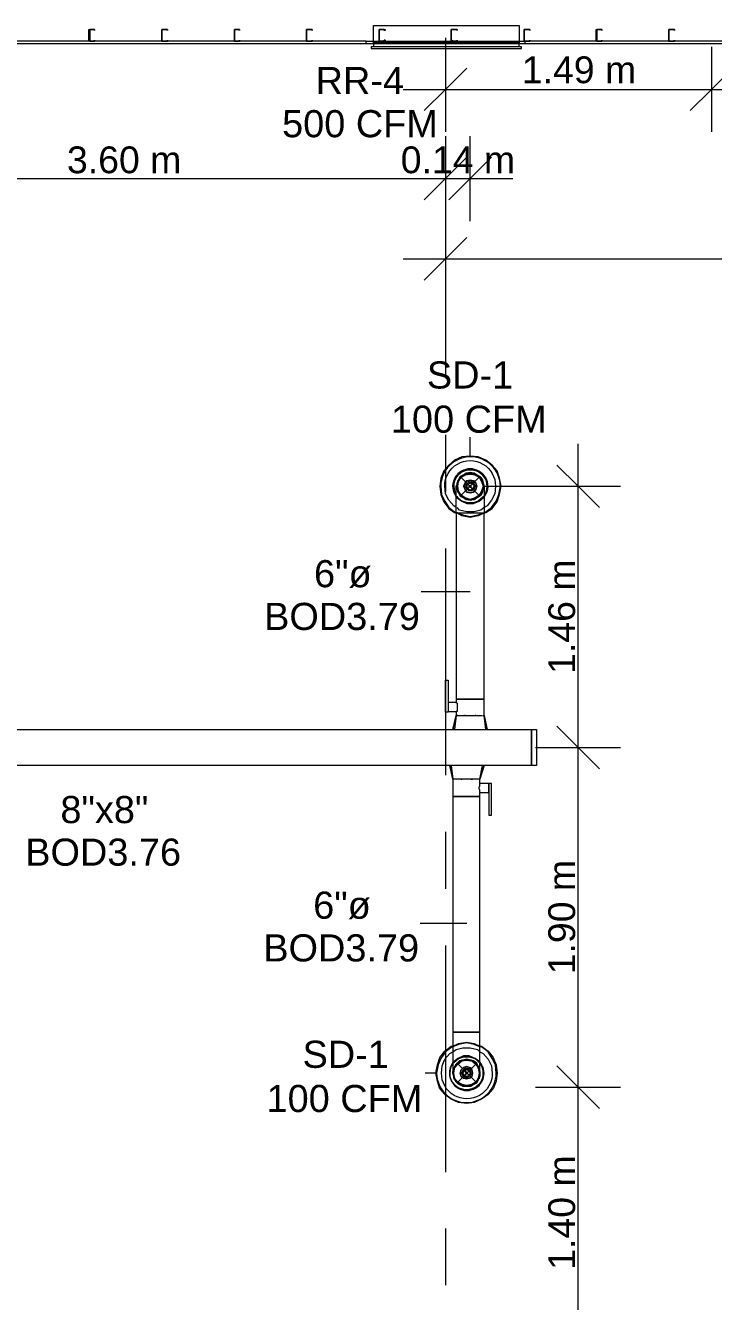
# Model space of a CAD drawing. Header units: metres. Extents: x -2 to 237, y -8 to 52.
# Drawn here: x 12.19 to 16.05, y 14.82 to 21.97 of the extents above; entities that cross this region are included whole.
import ezdxf

# ---------------------------------------------------------------- set-up
doc = ezdxf.new("R2010")
doc.units = ezdxf.units.M
doc.layers.add('HVAC - Ductos', color=5, linetype='Continuous', lineweight=0)
doc.layers.add('PDF2_Text', color=7, linetype='Continuous', lineweight=0)
doc.layers.add('PDF2_Geometry', color=7, linetype='Continuous', lineweight=0, true_color=0xaaaaaa)
doc.styles.add('PDF Helvetica', font='')
doc.styles.get('PDF Helvetica').set_extended_font_data('Helvetica')

msp = doc.modelspace()

# ---------------------------------------------------------------- linework, layer by layer
at = {"layer": 'HVAC - Ductos', "lineweight": 0}
for points in [[(14.9756, 21.846), (14.9619, 21.846), (14.9619, 21.869), (14.1455, 21.869), (14.1455, 21.9653), (14.9619, 21.9653), (14.9619, 21.869), (14.1455, 21.869), (14.1455, 21.846), (14.1364, 21.846)], [(14.1547, 21.8368), (14.9527, 21.8368)], [(14.5491, 21.846), (14.5491, 21.6076), (14.5491, 21.3691)], [(16.0396, 21.846), (16.0396, 21.6076), (16.0396, 21.3691)], [(14.6683, 21.7268), (14.5491, 21.6076), (14.4298, 21.4883)], [(16.1589, 21.7268), (16.0396, 21.6076), (15.9204, 21.4883)], [(14.3106, 21.6076), (16.2781, 21.6076)], [(14.5491, 21.3461), (14.5491, 21.1076), (14.5491, 20.8692)], [(14.6867, 20.8692), (14.6867, 21.1076), (14.6867, 21.3461)], [(14.6683, 21.2269), (14.5491, 21.1076), (14.4298, 20.9884)], [(14.8059, 21.2269), (14.6867, 21.1076), (14.5675, 20.9884)], [(5.6334, 21.1076), (10.9443, 21.1076), (14.5491, 21.1076), (14.9252, 21.1076)], [(14.5491, 20.8966), (14.5491, 20.6582), (14.5491, 20.4197)], [(14.6683, 20.7775), (14.5491, 20.6582), (14.4298, 20.539)], [(14.3106, 20.6582), (21.3092, 20.6582), (23.7537, 20.6582), (25.3406, 20.6582), (26.1294, 20.6582)], [(14.6867, 19.5529), (14.6867, 19.6584)], [(15.292, 14.375), (15.292, 16.0169), (15.292, 17.9202), (15.292, 19.6217)], [(14.76, 18.099), (14.7646, 18.099), (14.7646, 18.1907), (14.76, 18.1907), (14.7555, 18.1907), (14.7417, 18.1907), (14.7234, 18.1907), (14.705, 18.1907), (14.6867, 18.1907), (14.6683, 18.1907), (14.65, 18.1907), (14.6316, 18.1907), (14.6224, 18.1907), (14.6133, 18.1907), (14.6087, 18.1907), (14.6133, 18.1907), (14.6224, 18.1907), (14.6316, 18.1907), (14.65, 18.1907), (14.6683, 18.1907), (14.6867, 18.1907), (14.705, 18.1907), (14.7234, 18.1907), (14.7417, 18.1907), (14.7555, 18.1907), (14.76, 18.1907), (14.7646, 18.1907), (14.7646, 19.2319), (14.7738, 19.2365), (14.8105, 19.2594), (14.838, 19.296), (14.8518, 19.3374), (14.8609, 19.3832), (14.8518, 19.4291), (14.838, 19.4703), (14.8105, 19.5025), (14.7738, 19.5299), (14.7326, 19.5483), (14.6867, 19.5529), (14.6408, 19.5483), (14.5995, 19.5299), (14.5675, 19.5025), (14.5399, 19.4703), (14.5215, 19.4291), (14.5169, 19.3832), (14.5215, 19.3374), (14.5399, 19.296), (14.5675, 19.2594), (14.5995, 19.2365), (14.6087, 19.2319), (14.6087, 18.1907), (14.6087, 18.1724), (14.5629, 18.1724), (14.5629, 18.1678), (14.5629, 18.1633), (14.5629, 18.1587), (14.5629, 18.1541), (14.5629, 18.1449), (14.5629, 18.1403), (14.5629, 18.1312), (14.5629, 18.1266), (14.5629, 18.122), (14.6087, 18.122), (14.6087, 18.099), (14.6133, 18.099), (14.6179, 18.099), (14.6224, 18.099), (14.6316, 18.099), (14.65, 18.099), (14.6683, 18.099), (14.6867, 18.099), (14.705, 18.099), (14.7234, 18.099), (14.7417, 18.099), (14.7555, 18.099)], [(14.76, 19.3557), (14.7555, 19.3557), (14.7555, 19.3511), (14.7372, 19.3328), (14.7234, 19.319), (14.705, 19.3098), (14.6867, 19.3098), (14.6683, 19.3098), (14.65, 19.319), (14.6362, 19.3328), (14.6224, 19.3465), (14.6179, 19.3648), (14.6133, 19.3832), (14.6087, 19.3832), (14.6133, 19.3832), (14.6179, 19.4016), (14.6224, 19.4199), (14.6362, 19.4337), (14.65, 19.4474), (14.6683, 19.452), (14.6867, 19.4565), (14.705, 19.452), (14.7234, 19.4474), (14.7372, 19.4337), (14.7509, 19.4199), (14.76, 19.4016), (14.76, 19.3832), (14.76, 19.3648), (14.7509, 19.3465), (14.7372, 19.3328), (14.7188, 19.3144), (14.7142, 19.3144), (14.7142, 19.3098)], [(14.6546, 19.452), (14.6592, 19.452)], [(14.6638, 19.452), (14.6867, 19.4565), (14.7142, 19.452)], [(14.7142, 19.452), (14.7188, 19.452)], [(15.1728, 19.5025), (15.292, 19.3832), (15.4113, 19.264)], [(14.7646, 19.3832), (14.7646, 19.3694), (14.7646, 19.3465), (14.7646, 19.3144), (14.7646, 19.2731), (14.7646, 19.2319), (14.76, 19.2319), (14.7555, 19.2319), (14.7417, 19.2319), (14.7234, 19.2319), (14.705, 19.2319), (14.6867, 19.2319), (14.6683, 19.2319), (14.65, 19.2319), (14.6316, 19.2319), (14.6224, 19.2319), (14.6133, 19.2319), (14.6087, 19.2319), (14.6087, 19.2502), (14.6087, 19.2914), (14.6087, 19.3282), (14.6087, 19.3557), (14.6087, 19.3786), (14.6087, 19.3832), (14.6133, 19.3786), (14.6087, 19.3832)], [(14.6179, 19.3511), (14.6179, 19.3557), (14.6133, 19.3832), (14.6179, 19.4062)], [(14.6133, 19.3786), (14.6133, 19.3648), (14.6224, 19.3465), (14.6316, 19.3282), (14.65, 19.319), (14.6683, 19.3098), (14.6867, 19.3052), (14.705, 19.3098), (14.7234, 19.319), (14.7417, 19.3282), (14.7555, 19.3465), (14.76, 19.3648), (14.7646, 19.3786)], [(14.6179, 19.4107), (14.6179, 19.4153)], [(14.6224, 19.4153), (14.6362, 19.4337), (14.6546, 19.4474)], [(14.7188, 19.4474), (14.7372, 19.4337), (14.7555, 19.4153)], [(14.7555, 19.4153), (14.7555, 19.4107), (14.76, 19.4107)], [(14.7555, 19.4062), (14.76, 19.3832), (14.7555, 19.3557)], [(14.7692, 19.3832), (15.292, 19.3832), (15.5305, 19.3832)], [(14.6592, 19.3098), (14.6592, 19.3144), (14.6546, 19.3144), (14.6362, 19.3328), (14.6224, 19.3511)], [(14.7142, 19.3144), (14.6867, 19.3098), (14.6638, 19.3144)], [(14.7646, 19.264), (14.7463, 19.2502), (14.7096, 19.241), (14.6683, 19.241), (14.627, 19.2502), (14.6133, 19.264)], [(14.6133, 19.2365), (14.6454, 19.2227), (14.6867, 19.2135), (14.7326, 19.2227), (14.7646, 19.2365)], [(14.7646, 19.2319), (14.76, 19.2319), (14.7555, 19.2319), (14.7417, 19.2319), (14.7234, 19.2319), (14.705, 19.2319), (14.6867, 19.2319), (14.6683, 19.2319), (14.65, 19.2319), (14.6316, 19.2319), (14.6224, 19.2319), (14.6133, 19.2319), (14.6087, 19.2319)], [(14.7646, 19.2319), (14.7326, 19.2181), (14.6867, 19.2089), (14.6408, 19.2181), (14.6133, 19.2319)], [(14.6867, 18.7915), (14.4115, 18.7915)], [(14.6087, 18.1724), (14.6133, 18.1678), (14.6133, 18.1633), (14.6133, 18.1587), (14.6133, 18.1495), (14.6133, 18.1403), (14.6133, 18.1312), (14.6133, 18.1266), (14.6133, 18.122), (14.6087, 18.122)], [(14.5904, 18.0211), (14.6087, 18.099), (14.5904, 18.0211)], [(14.6087, 18.099), (14.5995, 18.0211)], [(14.705, 18.0211), (14.7096, 18.0211), (14.7188, 18.0211), (14.7326, 18.0211), (14.7372, 18.0211), (14.7417, 18.0211), (14.76, 18.0211), (14.7738, 18.0211), (14.7784, 18.0211), (14.783, 18.0211), (14.7646, 18.099), (14.783, 18.0211), (14.7784, 18.0211)], [(14.7738, 18.0211), (14.7646, 18.099)], [(14.5949, 18.0211), (14.5904, 18.0211), (14.5949, 18.0211), (14.5995, 18.0211), (14.6041, 18.0211), (14.6133, 18.0211)], [(14.6179, 18.0211), (14.6316, 18.0211), (14.6362, 18.0211)], [(14.6408, 18.0211), (14.6454, 18.0211), (14.6546, 18.0211), (14.6683, 18.0211), (14.6729, 18.0211), (14.6775, 18.0211), (14.7004, 18.0211)], [(15.1728, 18.0394), (15.292, 17.9202), (15.4113, 17.8009)], [(15.0536, 17.9202), (15.292, 17.9202), (15.5305, 17.9202)], [(14.5904, 17.8193), (14.5812, 17.8193), (14.5766, 17.8193), (14.5721, 17.8193), (14.5904, 17.7413), (14.5721, 17.8193), (14.5766, 17.8193)], [(14.5812, 17.8193), (14.5904, 17.7413)], [(14.65, 17.8193), (14.6454, 17.8193), (14.6316, 17.8193), (14.6224, 17.8193), (14.6179, 17.8193), (14.6133, 17.8193), (14.5949, 17.8193)], [(14.7372, 17.8193), (14.7234, 17.8193), (14.7142, 17.8193), (14.7096, 17.8193), (14.7004, 17.8193), (14.6867, 17.8193), (14.6821, 17.8193), (14.6775, 17.8193), (14.6546, 17.8193)], [(14.76, 17.8193), (14.7646, 17.8193), (14.76, 17.8193), (14.7555, 17.8193), (14.7509, 17.8193), (14.7417, 17.8193)], [(14.7646, 17.8193), (14.7417, 17.7413), (14.7646, 17.8193)], [(14.7417, 17.7413), (14.7555, 17.8193)], [(14.7417, 17.6679), (14.7417, 17.6725), (14.7417, 17.6817), (14.7372, 17.6863), (14.7372, 17.6954), (14.7417, 17.7046), (14.7417, 17.7138), (14.7417, 17.7184)], [(14.6683, 16.9341), (14.4069, 16.9341)], [(14.7417, 16.0949), (14.7417, 16.1041), (14.7417, 16.1224), (14.7417, 16.1498), (14.7417, 16.1912), (14.7417, 16.237), (14.7417, 16.2875), (14.7417, 16.3241), (14.7326, 16.3241), (14.7234, 16.3241), (14.705, 16.3241), (14.6867, 16.3241), (14.6683, 16.3241), (14.6454, 16.3241), (14.627, 16.3241), (14.6133, 16.3241), (14.5995, 16.3241), (14.5949, 16.3241), (14.5904, 16.3241), (14.5904, 16.2691), (14.5904, 16.2187), (14.5904, 16.1774), (14.5904, 16.1407), (14.5904, 16.1132), (14.5904, 16.0995), (14.5904, 16.0949)], [(14.7417, 16.2462), (14.7509, 16.2462), (14.7876, 16.2187), (14.8151, 16.182), (14.8335, 16.1407), (14.838, 16.0949), (14.8335, 16.049), (14.8151, 16.0077), (14.7876, 15.9756), (14.7509, 15.9481), (14.7096, 15.9298), (14.6683, 15.9252), (14.6224, 15.9298), (14.5812, 15.9481), (14.5445, 15.9756), (14.5169, 16.0077), (14.5032, 16.049), (14.4941, 16.0949), (14.5032, 16.1407), (14.5169, 16.182), (14.5445, 16.2187), (14.5812, 16.2462), (14.5904, 16.2462)], [(14.5904, 16.2462), (14.6224, 16.26), (14.6683, 16.2691), (14.7096, 16.26), (14.7417, 16.2462)], [(14.7417, 16.2416), (14.7096, 16.2554), (14.6683, 16.2645), (14.6224, 16.2554), (14.5904, 16.2416)], [(14.5904, 16.2141), (14.6087, 16.2278), (14.6454, 16.237), (14.6867, 16.237), (14.728, 16.2278), (14.7417, 16.2141)], [(14.7417, 16.1041), (14.7417, 16.1132), (14.7326, 16.1315), (14.7234, 16.1498), (14.705, 16.1636), (14.6867, 16.1682), (14.6683, 16.1728), (14.6454, 16.1682), (14.627, 16.1636), (14.6133, 16.1498), (14.6362, 16.1636), (14.6362, 16.1682), (14.6408, 16.1682)], [(14.6408, 16.1636), (14.6683, 16.1682), (14.6912, 16.1636)], [(14.6912, 16.1682), (14.6958, 16.1682), (14.7004, 16.1636)], [(14.6958, 16.1636), (14.7188, 16.1498), (14.7326, 16.127)], [(14.4941, 16.0949), (14.4344, 16.0949)], [(14.5949, 16.1224), (14.5949, 16.127), (14.5995, 16.127), (14.6133, 16.1498), (14.5995, 16.1315), (14.5949, 16.1132), (14.5904, 16.1041)], [(14.5995, 16.0719), (14.5949, 16.0949), (14.5995, 16.1178)], [(14.7372, 16.127), (14.7372, 16.1224), (14.7417, 16.0949), (14.7372, 16.0719)], [(15.1728, 16.1361), (15.292, 16.0169), (15.4113, 15.8976)], [(14.5995, 16.0627), (14.5949, 16.0673), (14.5949, 16.0719)], [(14.6362, 16.0307), (14.6133, 16.0444), (14.5995, 16.0627)], [(14.6408, 16.0261), (14.6362, 16.0261)], [(14.6912, 16.0261), (14.6683, 16.0215), (14.6408, 16.0261)], [(14.7004, 16.0261), (14.6958, 16.0261), (14.6912, 16.0261)], [(14.7326, 16.0627), (14.7188, 16.0444), (14.6958, 16.0307)], [(14.7372, 16.0719), (14.7372, 16.0673), (14.7372, 16.0627)], [(15.0536, 16.0169), (15.292, 16.0169), (15.5305, 16.0169)]]:
    msp.add_lwpolyline(points, dxfattribs=at)
for points in [[(14.1318, 21.846), (14.1318, 21.8368), (14.9756, 21.8368), (14.9756, 21.846)], [(14.1547, 21.869), (14.2785, 21.869)], [(14.3564, 21.869), (14.5169, 21.869)], [(14.5949, 21.869), (14.7555, 21.869)], [(14.8335, 21.869), (14.9573, 21.869)], [(14.7646, 19.3786), (14.7646, 19.3832), (14.76, 19.4016), (14.7555, 19.4199), (14.7417, 19.4382), (14.7234, 19.4474), (14.705, 19.4565), (14.6867, 19.4611), (14.6683, 19.4565), (14.65, 19.4474), (14.6316, 19.4382), (14.6224, 19.4199), (14.6133, 19.4016), (14.6133, 19.3832), (14.6133, 19.4016), (14.6224, 19.4199), (14.6316, 19.4382), (14.65, 19.4474), (14.6683, 19.4565), (14.6867, 19.4611), (14.705, 19.4565), (14.7234, 19.4474), (14.7417, 19.4382), (14.7555, 19.4199), (14.76, 19.4016), (14.7646, 19.3832)], [(14.7509, 19.3557), (14.7372, 19.3328), (14.7142, 19.319), (14.6867, 19.3098), (14.6592, 19.319), (14.6362, 19.3328), (14.6224, 19.3557), (14.6179, 19.3832), (14.6224, 19.4107), (14.6362, 19.4337), (14.6592, 19.4474), (14.6867, 19.452), (14.7142, 19.4474), (14.7372, 19.4337), (14.7509, 19.4107), (14.76, 19.3832)], [(14.5904, 19.3832), (14.5949, 19.3511), (14.6087, 19.3236), (14.5949, 19.3511)], [(14.7188, 19.3648), (14.7234, 19.3832), (14.7188, 19.3648), (14.705, 19.3511), (14.6867, 19.3465), (14.6683, 19.3511), (14.6592, 19.3648), (14.65, 19.3832), (14.6592, 19.4016), (14.6683, 19.4153), (14.6867, 19.4199), (14.705, 19.4153), (14.7188, 19.4016), (14.7234, 19.3832), (14.7188, 19.4016), (14.705, 19.4107), (14.6867, 19.4153), (14.6683, 19.4107), (14.6592, 19.4016), (14.6546, 19.3832), (14.6592, 19.3648), (14.6683, 19.3511), (14.6867, 19.3465), (14.705, 19.3511)], [(14.6683, 19.397), (14.6638, 19.3832), (14.6683, 19.397), (14.6775, 19.4062), (14.6958, 19.4062), (14.7096, 19.397), (14.7142, 19.3832), (14.7096, 19.397), (14.6958, 19.4062), (14.6775, 19.4062)], [(14.7096, 19.3694), (14.7142, 19.3832), (14.7096, 19.3694), (14.6958, 19.3603), (14.6775, 19.3603), (14.6683, 19.3694), (14.6638, 19.3832), (14.6683, 19.3694), (14.6775, 19.3603), (14.6958, 19.3603)], [(14.7004, 19.3694), (14.6867, 19.3603), (14.6729, 19.3694), (14.6683, 19.3832), (14.6729, 19.397), (14.6867, 19.4016), (14.7004, 19.397), (14.7096, 19.3832)], [(14.6867, 19.3878), (14.6821, 19.3832), (14.6821, 19.3878), (14.6912, 19.3878), (14.6912, 19.3832), (14.6912, 19.3878)], [(14.6912, 19.3786), (14.6912, 19.3832), (14.6912, 19.3786), (14.6821, 19.3786), (14.6821, 19.3832), (14.6867, 19.3786)], [(14.705, 19.2869), (14.6683, 19.2869), (14.6408, 19.3006), (14.6133, 19.319), (14.6133, 19.3236), (14.6408, 19.3006), (14.6729, 19.2914), (14.705, 19.2914), (14.7326, 19.3006), (14.76, 19.3236), (14.7646, 19.3282), (14.76, 19.3236), (14.7326, 19.3006), (14.705, 19.2914), (14.6729, 19.2914), (14.6408, 19.3006), (14.6133, 19.3236), (14.6133, 19.3282), (14.6133, 19.3236), (14.6133, 19.319), (14.6408, 19.3006), (14.6683, 19.2869), (14.705, 19.2869), (14.7372, 19.3006), (14.76, 19.319), (14.7646, 19.3236), (14.76, 19.319), (14.7372, 19.3006)], [(14.5629, 18.1174), (14.5491, 18.1174), (14.5491, 18.2963), (14.5629, 18.2963)], [(14.6179, 18.099), (14.6133, 18.099)], [(14.6592, 18.099), (14.6546, 18.099)], [(14.7188, 18.099), (14.7142, 18.099)], [(11.4763, 18.0211), (15.0306, 18.0211), (15.0306, 17.8193), (11.4763, 17.8193)], [(15.0582, 18.0211), (15.0582, 17.8193), (15.0306, 17.8193), (15.0306, 18.0211)], [(14.5904, 17.645), (14.5949, 17.645), (14.5995, 17.645), (14.6133, 17.645), (14.627, 17.645), (14.6454, 17.645), (14.6683, 17.645), (14.6867, 17.645), (14.705, 17.645), (14.7234, 17.645), (14.7326, 17.645), (14.7417, 17.645), (14.7417, 17.6679), (14.7921, 17.6679), (14.7921, 17.6725), (14.7921, 17.6771), (14.7921, 17.6817), (14.7921, 17.6863), (14.7921, 17.6908), (14.7921, 17.7), (14.7921, 17.7046), (14.7921, 17.7092), (14.7921, 17.7138), (14.7921, 17.7184), (14.7921, 17.5395), (14.8059, 17.5395), (14.8059, 17.7184), (14.7921, 17.7184), (14.7417, 17.7184), (14.7417, 17.7413), (14.7372, 17.7413), (14.7326, 17.7413), (14.7234, 17.7413), (14.705, 17.7413), (14.6867, 17.7413), (14.6683, 17.7413), (14.6454, 17.7413), (14.627, 17.7413), (14.6133, 17.7413), (14.5995, 17.7413), (14.5949, 17.7413), (14.5904, 17.7413)], [(14.6362, 17.7413), (14.6408, 17.7413)], [(14.6912, 17.7413), (14.6958, 17.7413), (14.7004, 17.7413), (14.6958, 17.7413)], [(14.7417, 17.645), (14.7326, 17.645), (14.7234, 17.645), (14.705, 17.645), (14.6867, 17.645), (14.6683, 17.645), (14.6454, 17.645), (14.627, 17.645), (14.6133, 17.645), (14.5995, 17.645), (14.5949, 17.645), (14.5904, 17.645), (14.5904, 16.3241), (14.5949, 16.3241), (14.5995, 16.3241), (14.6133, 16.3241), (14.627, 16.3241), (14.6454, 16.3241), (14.6683, 16.3241), (14.6867, 16.3241), (14.705, 16.3241), (14.7234, 16.3241), (14.7326, 16.3241), (14.7417, 16.3241)], [(14.5949, 16.159), (14.6179, 16.1774), (14.65, 16.1912), (14.6821, 16.1912), (14.7142, 16.1774), (14.7417, 16.159), (14.7417, 16.1544), (14.7417, 16.159), (14.7142, 16.1774), (14.6821, 16.1912), (14.65, 16.1912), (14.6179, 16.1774), (14.5949, 16.159), (14.5904, 16.1544)], [(14.7372, 16.1544), (14.7142, 16.1774), (14.6821, 16.1866), (14.65, 16.1866), (14.6224, 16.1774), (14.5949, 16.1544), (14.5904, 16.1498), (14.5949, 16.1544), (14.6224, 16.1774), (14.65, 16.1866), (14.6821, 16.1866), (14.7142, 16.1774), (14.7372, 16.1544), (14.7417, 16.1498)], [(14.7326, 16.0673), (14.7188, 16.0444), (14.6958, 16.0307), (14.6683, 16.0261), (14.6408, 16.0307), (14.6179, 16.0444), (14.5995, 16.0673), (14.5949, 16.0949), (14.5995, 16.1224), (14.6179, 16.1453), (14.6408, 16.1636), (14.6683, 16.1682), (14.6958, 16.1636), (14.7188, 16.1453), (14.7326, 16.1224), (14.7372, 16.0949)], [(14.7372, 16.0765), (14.7326, 16.0581), (14.7188, 16.0444), (14.705, 16.0307), (14.6867, 16.0261), (14.6683, 16.0215), (14.65, 16.0261), (14.6316, 16.0307), (14.6133, 16.0444), (14.6041, 16.0581), (14.5949, 16.0765), (14.5949, 16.0949), (14.5949, 16.1132), (14.6041, 16.1315), (14.6133, 16.1498), (14.6316, 16.159), (14.65, 16.1682), (14.6683, 16.1682), (14.6867, 16.1682), (14.705, 16.159), (14.7188, 16.1498), (14.7326, 16.1315), (14.7372, 16.1132), (14.7417, 16.0949)], [(14.5904, 16.1544), (14.5766, 16.127), (14.5721, 16.0949), (14.5766, 16.127)], [(14.7417, 16.0949), (14.7417, 16.0765), (14.7326, 16.0581), (14.7234, 16.0398), (14.705, 16.0307), (14.6867, 16.0215), (14.6683, 16.0215), (14.6454, 16.0215), (14.627, 16.0307), (14.6133, 16.0398), (14.5995, 16.0581), (14.5949, 16.0765), (14.5904, 16.0949), (14.5904, 16.1041), (14.5904, 16.0949), (14.5949, 16.0765), (14.5995, 16.0581), (14.6133, 16.0398), (14.627, 16.0307), (14.6454, 16.0215), (14.6683, 16.0215), (14.6867, 16.0215), (14.705, 16.0307), (14.7234, 16.0398), (14.7326, 16.0581), (14.7417, 16.0765), (14.7417, 16.0949), (14.7417, 16.1041)], [(14.6362, 16.1132), (14.6316, 16.0949), (14.6362, 16.1132), (14.65, 16.127), (14.6683, 16.1315), (14.6867, 16.127), (14.6958, 16.1132), (14.7004, 16.0949), (14.6958, 16.1132), (14.6821, 16.127), (14.6683, 16.1315), (14.65, 16.127)], [(14.6958, 16.0765), (14.7004, 16.0949), (14.6958, 16.0765), (14.6867, 16.0673), (14.6683, 16.0627), (14.65, 16.0673), (14.6362, 16.0765), (14.6316, 16.0949), (14.6362, 16.0765), (14.65, 16.0673), (14.6683, 16.0627), (14.6821, 16.0673)], [(14.6454, 16.1086), (14.6408, 16.0949), (14.6454, 16.1086), (14.6592, 16.1224), (14.6729, 16.1224), (14.6867, 16.1086), (14.6912, 16.0949), (14.6867, 16.1086), (14.6729, 16.1178), (14.6592, 16.1178)], [(14.6867, 16.0811), (14.6912, 16.0949), (14.6867, 16.0811), (14.6729, 16.0719), (14.6592, 16.0719), (14.6454, 16.0811), (14.6408, 16.0949), (14.6454, 16.0811), (14.6592, 16.0719), (14.6729, 16.0719)], [(14.6821, 16.0811), (14.6683, 16.0765), (14.6546, 16.0811), (14.6454, 16.0949), (14.6546, 16.1086), (14.6683, 16.1178), (14.6821, 16.1086), (14.6867, 16.0949)], [(14.6683, 16.0903), (14.6729, 16.0949), (14.6683, 16.0903), (14.6638, 16.0903), (14.6592, 16.0949), (14.6638, 16.0995), (14.6683, 16.0995), (14.6729, 16.0949), (14.6683, 16.0995), (14.6638, 16.0995), (14.6638, 16.0949), (14.6638, 16.0903)]]:
    msp.add_lwpolyline(points, close=True, dxfattribs=at)
for points in [[(14.7646, 19.2365), (14.7692, 19.2365), (14.8059, 19.264), (14.8335, 19.3006), (14.8472, 19.3374), (14.8564, 19.3832, 0.986183), (14.5215, 19.3832), (14.5261, 19.3374), (14.5445, 19.3006), (14.5675, 19.264), (14.6041, 19.2365), (14.6133, 19.2365)], [(14.6087, 19.264), (14.5949, 19.2731), (14.5675, 19.3052), (14.5491, 19.3419), (14.5445, 19.3832, -1.012841), (14.8289, 19.3832), (14.8243, 19.3419), (14.8059, 19.3052), (14.783, 19.2731), (14.7646, 19.264)], [(14.5904, 16.2416), (14.5858, 16.2416), (14.5491, 16.2141), (14.5215, 16.1774), (14.5078, 16.1407), (14.4986, 16.0949, 0.98639), (14.8335, 16.0949), (14.8289, 16.1407), (14.8105, 16.1774), (14.7876, 16.2141), (14.7509, 16.2416), (14.7417, 16.2416)], [(14.7417, 16.2141), (14.76, 16.2049), (14.7876, 16.1728), (14.8059, 16.1361), (14.8105, 16.0949, -1.013321), (14.5261, 16.0949), (14.5307, 16.1361), (14.5445, 16.1728), (14.5721, 16.2049), (14.5904, 16.2141)]]:
    msp.add_lwpolyline(points, format="xyb", dxfattribs=at)
for points in [[(14.783, 19.3832, 1.017942), (14.5904, 19.3832, -1.404462), (14.7646, 19.3236), (14.7784, 19.3511), (14.783, 19.3832), (14.7738, 19.3511), (14.7646, 19.3282, 1.368448), (14.5949, 19.3832), (14.5995, 19.3511), (14.6087, 19.3282, -1.330975)], [(14.5721, 16.0949, 1.398258), (14.7417, 16.1498), (14.7555, 16.127), (14.76, 16.0949, -1.372392), (14.5904, 16.1498), (14.5766, 16.127), (14.5721, 16.0949, 1.010987), (14.7646, 16.0949), (14.76, 16.127), (14.7417, 16.1544, -1.407476)]]:
    msp.add_lwpolyline(points, format="xyb", close=True, dxfattribs=at)
at = {"layer": 'PDF2_Geometry', "lineweight": 0}
for points in [[(12.554, 21.8782), (12.5495, 21.8782), (12.5495, 21.8828), (12.5495, 21.9423), (12.554, 21.9423), (12.5816, 21.9423), (12.5816, 21.9377), (12.5816, 21.9423), (12.554, 21.9423), (12.554, 21.8828), (12.554, 21.8782), (12.5816, 21.8782)], [(12.5816, 21.8828), (12.5816, 21.8782)], [(12.9577, 21.8782), (12.9577, 21.8828), (12.9577, 21.9423), (12.9897, 21.9423), (12.9897, 21.9377), (12.9897, 21.9423), (12.9577, 21.9423), (12.9577, 21.8828), (12.9577, 21.8782), (12.9897, 21.8782)], [(12.9897, 21.8828), (12.9897, 21.8782)], [(13.3658, 21.8782), (13.3658, 21.8828), (13.3658, 21.9423), (13.3934, 21.9423), (13.3934, 21.9377), (13.3934, 21.9423), (13.3658, 21.9423), (13.3658, 21.8828), (13.3658, 21.8782), (13.3934, 21.8782)], [(13.3934, 21.8828), (13.3934, 21.8782)], [(13.774, 21.8782), (13.7694, 21.8782), (13.7694, 21.8828), (13.7694, 21.9423), (13.774, 21.9423), (13.8015, 21.9423), (13.8015, 21.9377), (13.8015, 21.9423), (13.774, 21.9423), (13.7694, 21.9423), (13.7694, 21.8828), (13.7694, 21.8782), (13.774, 21.8782), (13.8015, 21.8782)], [(13.8015, 21.8828), (13.8015, 21.8782)], [(14.2051, 21.8782), (14.1776, 21.8782), (14.1776, 21.8828), (14.1776, 21.9423), (14.2097, 21.9423), (14.2097, 21.9377), (14.2051, 21.9377), (14.2051, 21.9423), (14.1776, 21.9423), (14.1776, 21.8828), (14.1776, 21.8782), (14.2051, 21.8782), (14.2051, 21.8828), (14.2097, 21.8828), (14.2097, 21.8782), (14.2097, 21.8828), (14.2051, 21.8828)], [(14.1776, 21.8828), (14.1776, 21.9423), (14.2097, 21.9423), (14.2097, 21.9377), (14.2051, 21.9377), (14.2051, 21.9423), (14.1776, 21.9423), (14.1776, 21.8828), (14.1776, 21.8782)], [(14.5858, 21.8782), (14.5812, 21.8782), (14.5812, 21.8828), (14.5812, 21.9423), (14.5858, 21.9423), (14.6133, 21.9423), (14.6133, 21.9377), (14.6133, 21.9423), (14.5858, 21.9423), (14.5812, 21.9423), (14.5812, 21.8828), (14.5858, 21.8828), (14.5858, 21.8782), (14.6133, 21.8782)], [(14.6133, 21.8828), (14.6133, 21.8782)], [(14.9894, 21.8782), (14.9894, 21.8828), (14.9894, 21.9423), (15.0214, 21.9423), (15.0214, 21.9377), (15.0214, 21.9423), (14.9894, 21.9423), (14.9894, 21.8828), (14.9894, 21.8782), (15.0214, 21.8782)], [(15.0214, 21.8828), (15.0214, 21.8782)], [(15.3976, 21.8782), (15.393, 21.8828), (15.393, 21.9423), (15.3976, 21.9423), (15.4251, 21.9423), (15.4251, 21.9377), (15.4251, 21.9423), (15.3976, 21.9423), (15.3976, 21.8828), (15.3976, 21.8782), (15.4251, 21.8782)], [(15.4251, 21.8828), (15.4251, 21.8782)], [(15.8011, 21.8782), (15.8011, 21.8828), (15.8011, 21.9423), (15.8333, 21.9423), (15.8333, 21.9377), (15.8333, 21.9423), (15.8011, 21.9423), (15.8011, 21.8828), (15.8011, 21.8782), (15.8333, 21.8782)], [(15.8333, 21.8828), (15.8333, 21.8782)], [(14.1042, 21.8782), (9.8573, 21.8782), (9.8573, 21.8644), (14.1042, 21.8644)], [(21.4009, 21.8782), (14.994, 21.8782), (14.994, 21.8644), (21.4009, 21.8644)]]:
    msp.add_lwpolyline(points, close=True, dxfattribs=at)
for points in [[(14.5491, 21.8965), (14.5491, 21.5754)], [(4.4593, 21.8644), (5.9452, 21.8644), (5.9452, 21.8782), (6.835, 21.8782), (6.835, 21.8644), (8.9676, 21.8644), (8.9676, 21.8782), (9.8573, 21.8782), (9.8573, 21.8644), (14.1042, 21.8644), (14.994, 21.8644)], [(14.1042, 21.8644), (14.1042, 21.8782), (14.9894, 21.8782)], [(14.2097, 21.8782), (14.1776, 21.8782)], [(14.994, 21.8782), (14.994, 21.8644), (21.4009, 21.8644), (21.4009, 21.8782), (22.2907, 21.8782), (22.2907, 21.8644), (23.7537, 21.8644), (23.7537, 21.8782), (24.6435, 21.8782), (24.6435, 21.8644), (25.7763, 21.8644)], [(14.5491, 21.259), (14.5491, 19.9886)], [(14.5491, 19.6722), (14.5491, 19.3511)], [(14.5491, 19.0346), (14.5491, 17.7642)], [(14.5491, 17.4478), (14.5491, 17.1268)], [(14.5491, 16.8103), (14.5491, 15.5399)], [(14.5491, 15.2234), (14.5491, 14.907)]]:
    msp.add_lwpolyline(points, dxfattribs=at)
at = {"layer": 'PDF2_Geometry', "color": 8, "lineweight": 0, "true_color": 0x808080}
for points in [[(14.7509, 19.4291), (14.7096, 19.4565), (14.6638, 19.4565), (14.627, 19.4291), (14.6087, 19.3832), (14.627, 19.3374), (14.6638, 19.3098), (14.7096, 19.3098), (14.7509, 19.3374), (14.7646, 19.3832)], [(14.728, 16.1407), (14.6912, 16.1682), (14.6454, 16.1682), (14.6041, 16.1407), (14.5904, 16.0949), (14.6041, 16.049), (14.6454, 16.0215), (14.6912, 16.0215), (14.728, 16.049), (14.7417, 16.0949)]]:
    msp.add_lwpolyline(points, close=True, dxfattribs=at)
for points in [[(14.6316, 19.4382), (14.7417, 19.3282)], [(14.7417, 19.4382), (14.6316, 19.3282)], [(14.6133, 16.1498), (14.7234, 16.0398)], [(14.7234, 16.1498), (14.6133, 16.0398)]]:
    msp.add_lwpolyline(points, dxfattribs=at)

# ---------------------------------------------------------------- texts
at = {"layer": 'PDF2_Text', "lineweight": 0, "attachment_point": 4, "style": 'PDF Helvetica'}
for s, insert, char_height in [('1.49 m', (14.9763, 21.7161), 0.15017), ('RR-4', (13.8205, 21.6572), 0.15205), ('500 CFM', (13.6325, 21.4141), 0.15205), ('3.60 m', (12.4262, 21.2116), 0.15017), ('0.14 m', (14.2975, 21.2116), 0.15017), ('SD-1', (14.4442, 20.0061), 0.15205), ('100 CFM', (14.2424, 19.7584), 0.15205), ('6"ø', (13.8113, 18.8916), 0.15205), ('BOD3.79', (13.5315, 18.6531), 0.15205), ('8"x8"', (12.3895, 17.5707), 0.15205), ('BOD3.76', (12.1923, 17.3322), 0.15205), ('6"ø', (13.8067, 17.0341), 0.15205), ('BOD3.79', (13.527, 16.7956), 0.15205), ('SD-1', (13.7471, 16.1994), 0.15205), ('100 CFM', (13.5453, 15.9517), 0.15205)]:
    msp.add_mtext(s, dxfattribs=dict(at, insert=insert, char_height=char_height))
at = {"layer": 'PDF2_Text', "lineweight": 0, "char_height": 0.15017, "attachment_point": 4, "rotation": 90, "style": 'PDF Helvetica'}
for s, insert in [('1.46 m', (15.2013, 18.3317)), ('1.90 m', (15.2013, 16.6485)), ('1.40 m', (15.2013, 14.9928))]:
    msp.add_mtext(s, dxfattribs=dict(at, insert=insert))

doc.saveas('drawing.dxf')
